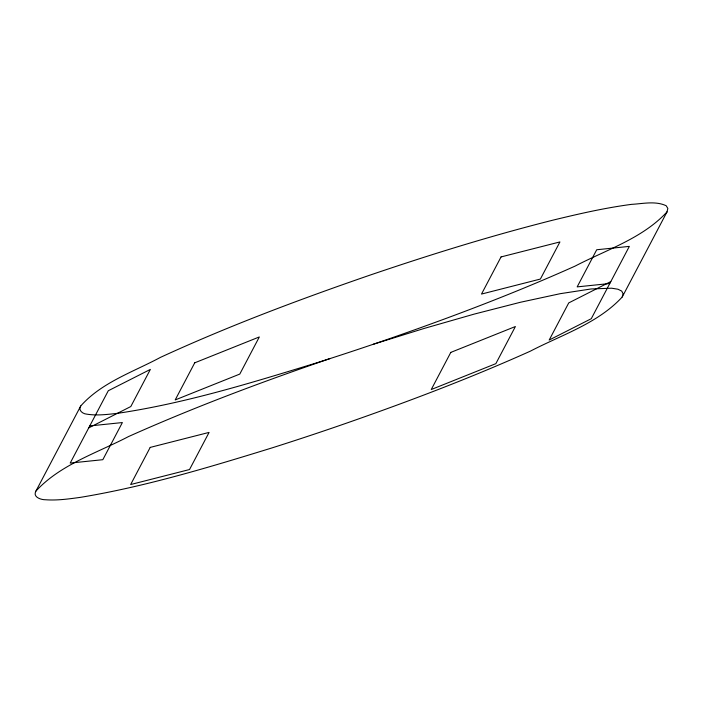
<?xml version="1.0" encoding="UTF-8"?>
<svg xmlns="http://www.w3.org/2000/svg" width="703" height="703" viewBox="0 0 703 703"><rect width="100%" height="100%" fill="white"/><g stroke="black" fill="none" stroke-linecap="round" stroke-linejoin="round"><path stroke-width="1.05" d="M667.015 211.893L667.85 208.457L666.207 205.751C655.416 200.689 642.929 203.747 631.522 204.362C605.055 207.86 579 213.817 553.085 220.118C491.23 235.672 430.28 254.635 369.91 275.154C298.995 299.61 228.633 325.99 160.46 357.37C133.324 371.94 101.627 382.406 80.74 405.965L35.95 491.054C32.461 497.065 40.897 499.815 45.467 499.754C57.215 500.615 68.956 498.945 80.564 497.329C145.521 486.573 208.729 467.407 271.543 448.048A543.911 98.183 -20.4 0 0 337.387 426.308C402.626 403.759 467.319 379.435 530.326 351.175C561.521 334.909 597.91 323.433 622.225 296.991L667.015 211.893C642.709 238.343 606.311 249.811 575.116 266.086C512.118 294.346 447.416 318.661 382.177 341.219A543.911 98.183 -20.4 0 1 316.332 362.95C251.12 382.889 185.548 403.206 117.946 413.276C107.629 414.427 97.111 415.825 86.768 414.155C82.743 413.926 77.892 410.244 80.74 405.965M622.225 296.991L623.069 293.705L621.707 291.086L617.955 289.223L611.645 288.204L591.126 288.959L560.3 293.669L520.51 302.246L474.13 314.127L424.102 328.459L373.398 344.224M35.95 491.054C60.476 464.455 97.119 452.96 128.526 436.563C194.388 407.107 262.043 381.834 330.278 358.486M88.727 427.89L130.811 406.536L150.354 369.409L108.28 390.754L70.212 463.066L102.831 459.692L122.375 422.556L89.756 425.939M610.819 281.56L568.736 302.914L549.192 340.041L591.276 318.696L629.334 246.384L596.715 249.758L577.172 286.886L609.791 283.511M150.205 447.407L130.661 484.534L189.538 469.534L209.081 432.407L150.205 447.407M194.731 362.818L175.188 399.945L239.793 374.075L259.337 336.939L194.731 362.818M450.799 352.396L431.255 389.524L495.852 363.653L515.396 326.526L450.799 352.396M501.054 256.929L481.502 294.065L540.387 279.056L559.931 241.929L501.054 256.929"/></g></svg>
